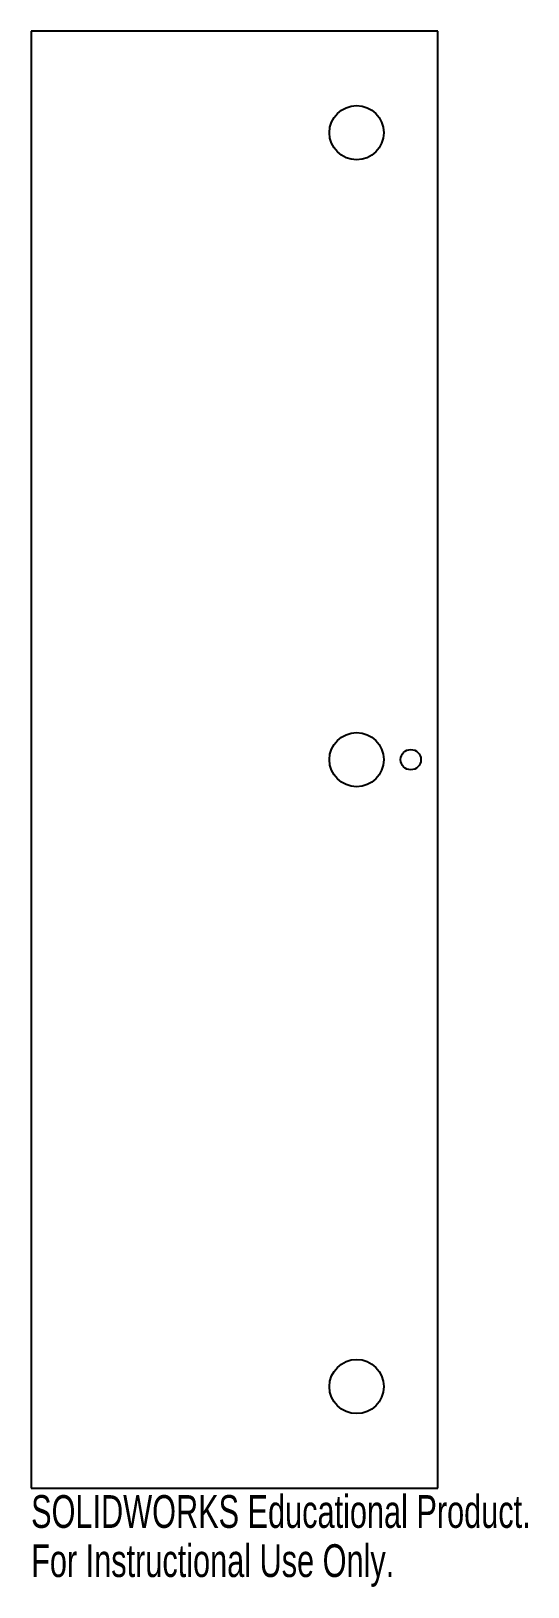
# Model space of a CAD drawing. Header units: millimetres. Extents: x 0 to 73, y -15 to 215.
import ezdxf

# ---------------------------------------------------------------- set-up
doc = ezdxf.new("R2010")
doc.units = ezdxf.units.MM
doc.styles.add('SLDTEXTSTYLE0', font='TXT', dxfattribs={"width": 0.7})

msp = doc.modelspace()

# ---------------------------------------------------------------- linework, layer by layer
at = {"color": 7, "linetype": 'Continuous', "lineweight": 25}
for p, q in [((0, 215), (0, 0)), ((60, 215), (0, 215)), ((60, 0), (60, 215)), ((0, 0), (60, 0))]:
    msp.add_line(p, q, dxfattribs=at)
for centre, radius in [((48, 200), 4), ((48, 107.5), 4), ((56, 107.5), 1.5), ((48, 15), 4)]:
    msp.add_circle(centre, radius, dxfattribs=at)

# ---------------------------------------------------------------- texts
at = {"color": 7, "linetype": 'Continuous', "char_height": 4.8336, "attachment_point": 1, "style": 'SLDTEXTSTYLE0'}
for s, insert in [('SOLIDWORKS Educational Product.', (0, -1.02)), ('For Instructional Use Only.', (0, -8.27))]:
    msp.add_mtext(s, dxfattribs=dict(at, insert=insert))

doc.saveas('drawing.dxf')
